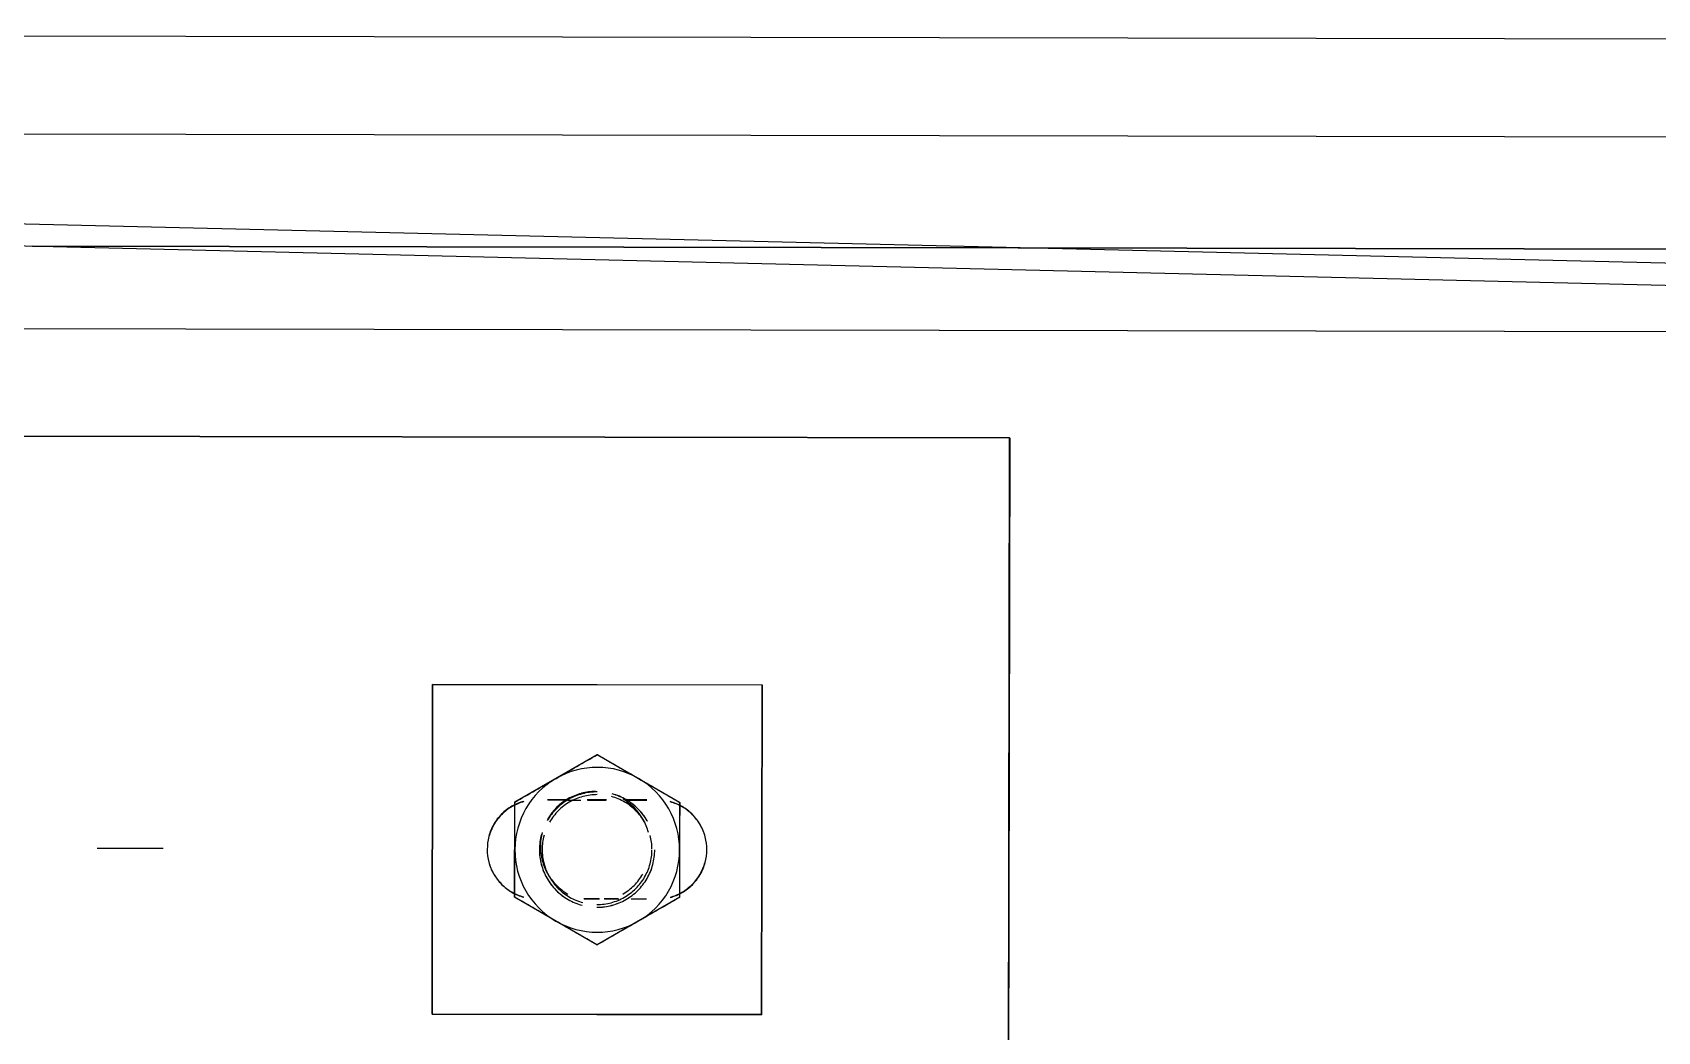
# Model space of a CAD drawing. Header units: metres. Extents: x -354 to -91, y 3 to 562.
# Drawn here: x -226.3418 to -226.0459, y 509.699 to 509.8808 of the extents above; entities that cross this region are included whole.
import ezdxf

# ---------------------------------------------------------------- set-up
doc = ezdxf.new("R2010")
doc.units = ezdxf.units.M
doc.layers.add('A-GENM', color=7, linetype='Continuous', lineweight=25)

# ---------------------------------------------------------------- blocks, each defined once
blk = doc.blocks.new('T2D Feature Wall Adaptive V6 - 1_320 Slope-67396016-DRG-2873034 - CONSTRUCTION SEQUENCE STAGE A8')
at = {"layer": 'A-GENM', "color": 253, "true_color": 0xa3a3a3}
for p, q in [((-0.21776, 0.89779), (-0.21781, 0.03717)), ((-0.2, 0.11701), (-0.2, 0.89779))]:
    blk.add_line(p, q, dxfattribs=at)
blk = doc.blocks.new('Adaptive point Fascia Panel Bracket - Type T04-68494781-DRG-2873034 - CONSTRUCTION SEQUENCE STAGE A8')
at = {"layer": 'A-GENM', "color": 253, "true_color": 0xa3a3a3}
for p, q in [((-1099.3163, 509.80706), (-1099.63629, 509.80763)), ((-1099.31627, 509.80701), (-1099.63627, 509.80758)), ((-1099.31659, 509.6435), (-1099.3163, 509.80701)), ((-1099.31627, 509.80701), (-1099.31656, 509.6435)), ((-1099.3163, 509.80706), (-1099.31627, 509.80701)), ((-1099.42145, 509.7022), (-1099.42135, 509.76219)), ((-1099.42134, 509.76219), (-1099.42145, 509.70219)), ((-1099.42135, 509.7622), (-1099.42134, 509.76219)), ((-1099.42134, 509.7622), (-1099.36135, 509.76209)), ((-1099.36134, 509.76208), (-1099.42134, 509.76219)), ((-1099.36135, 509.76208), (-1099.36145, 509.70209)), ((-1099.36145, 509.70208), (-1099.36134, 509.76208)), ((-1099.36135, 509.76209), (-1099.36134, 509.76208)), ((-1099.40638, 509.74082), (-1099.39136, 509.74945)), ((-1099.39136, 509.74945), (-1099.37638, 509.74077)), ((-1099.39136, 509.74945), (-1099.39134, 509.74942)), ((-1099.40641, 509.7235), (-1099.40638, 509.74082)), ((-1099.40638, 509.74082), (-1099.40636, 509.74079)), ((-1099.39663, 509.7412), (-1099.40044, 509.74121)), ((-1099.40039, 509.74116), (-1099.39674, 509.74115)), ((-1099.39674, 509.74115), (-1099.39434, 509.74115)), ((-1099.38971, 509.74119), (-1099.39319, 509.7412)), ((-1099.39312, 509.74115), (-1099.38973, 509.74114)), ((-1099.38232, 509.74118), (-1099.38613, 509.74118)), ((-1099.38602, 509.74113), (-1099.38237, 509.74113)), ((-1099.37638, 509.74077), (-1099.37641, 509.72345)), ((-1099.37638, 509.74077), (-1099.37636, 509.74073)), ((-1099.38268, 509.73704), (-1099.383, 509.73761)), ((-1099.47043, 509.73233), (-1099.48243, 509.73235)), ((-1099.40043, 509.72779), (-1099.40011, 509.72722)), ((-1099.39143, 509.71481), (-1099.40641, 509.7235)), ((-1099.40639, 509.72347), (-1099.40641, 509.7235)), ((-1099.39102, 509.72314), (-1099.39379, 509.72315)), ((-1099.39377, 509.7232), (-1099.39098, 509.72319)), ((-1099.37641, 509.72345), (-1099.39143, 509.71481)), ((-1099.38764, 509.72314), (-1099.3901, 509.72314)), ((-1099.39003, 509.72319), (-1099.38746, 509.72319)), ((-1099.38242, 509.72313), (-1099.38521, 509.72313)), ((-1099.38519, 509.72318), (-1099.38247, 509.72318)), ((-1099.37641, 509.72345), (-1099.37639, 509.72341)), ((-1099.39143, 509.71481), (-1099.39141, 509.71478)), ((-1099.36145, 509.70209), (-1099.42145, 509.7022)), ((-1099.42145, 509.70219), (-1099.42145, 509.7022)), ((-1099.42145, 509.70219), (-1099.36145, 509.70208)), ((-1099.36145, 509.70209), (-1099.36145, 509.70208))]:
    blk.add_line(p, q, dxfattribs=at)
for centre, major_axis, start_param, end_param in [((-1099.39137, 509.73209), (0.01307, 0.00736), 0.532198, 1.579396), ((-1099.39137, 509.73209), (0.01307, 0.00736), 1.579394, 2.626592), ((-1099.39137, 509.73209), (0.01307, 0.00736), 5.768186, 6.815383), ((-1099.40243, 509.73221), (0.00784, 0.00442), 1.317596, 1.579396), ((-1099.4024, 509.73216), (0.00784, 0.00442), 1.317593, 1.579393), ((-1099.39172, 509.7327), (0.00871, 0.00491), 1.579393, 2.102992), ((-1099.3914, 509.73214), (0.00915, 0.00516), 1.579394, 1.841193), ((-1099.3914, 509.73213), (0.00915, 0.00516), 1.579394, 1.841194), ((-1099.3914, 509.73213), (0.00871, 0.00491), 1.579395, 1.841195), ((-1099.39172, 509.7327), (0.00871, 0.00491), 1.317593, 1.579392), ((-1099.3914, 509.73214), (0.00915, 0.00516), 1.317595, 1.578848), ((-1099.3914, 509.73213), (0.00915, 0.00516), 1.317597, 1.579397), ((-1099.3914, 509.73213), (0.00871, 0.00491), 1.317597, 1.579397), ((-1099.39172, 509.7327), (0.00871, 0.00491), 1.055796, 1.311097), ((-1099.3914, 509.73214), (0.00915, 0.00516), 1.055794, 1.317084), ((-1099.3914, 509.73213), (0.00915, 0.00516), 1.055797, 1.317596), ((-1099.3914, 509.73213), (0.00871, 0.00491), 1.055798, 1.317598), ((-1099.3914, 509.73213), (0.00871, 0.00491), 0.532198, 0.790815), ((-1099.3914, 509.73214), (0.00915, 0.00516), 0.532198, 0.790239), ((-1099.3914, 509.73213), (0.00915, 0.00516), 0.532196, 0.790964), ((-1099.39172, 509.7327), (0.00871, 0.00491), 0, 0.532198), ((-1099.3914, 509.73213), (0.00871, 0.00491), 0.270398, 0.532197), ((-1099.3914, 509.73214), (0.00915, 0.00516), 0.270395, 0.532195), ((-1099.3914, 509.73213), (0.00915, 0.00516), 0.270397, 0.532197), ((-1099.38043, 509.73217), (0.00784, 0.00442), 0.532196, 0.793995), ((-1099.3804, 509.73212), (0.00784, 0.00442), 0.532197, 0.793996), ((-1099.40243, 509.73221), (0.00784, 0.00442), 1.841194, 2.102994), ((-1099.4024, 509.73216), (0.00784, 0.00442), 1.841194, 2.102993), ((-1099.40243, 509.73221), (0.00784, 0.00442), 1.579397, 1.841196), ((-1099.4024, 509.73216), (0.00784, 0.00442), 1.579394, 1.841194), ((-1099.3914, 509.73214), (0.00915, 0.00516), 1.841191, 2.102991), ((-1099.3914, 509.73213), (0.00915, 0.00516), 1.841195, 2.102995), ((-1099.3914, 509.73213), (0.00871, 0.00491), 1.841196, 2.102995), ((-1099.3914, 509.73213), (0.00871, 0.00491), 0.008598, 0.270397), ((-1099.3914, 509.73214), (0.00915, 0.00516), 0.008599, 0.270398), ((-1099.3914, 509.73213), (0.00915, 0.00516), 0.0086, 0.270399), ((-1099.39172, 509.7327), (0.00871, 0.00491), 6.029986, 6.283187), ((-1099.3914, 509.73213), (0.00871, 0.00491), 0.000001, 0.008599), ((-1099.3914, 509.73214), (0.00915, 0.00516), 0.000001, 0.0086), ((-1099.3914, 509.73213), (0.00915, 0.00516), 6.283184, 6.291783), ((-1099.38043, 509.73217), (0.00784, 0.00442), 0.2704, 0.532199), ((-1099.3804, 509.73212), (0.00784, 0.00442), 0.270396, 0.532196), ((-1099.38043, 509.73217), (0.00784, 0.00442), 0.0086, 0.270399), ((-1099.3804, 509.73212), (0.00784, 0.00442), 0.0086, 0.270399), ((-1099.4024, 509.73216), (0.00784, 0.00442), 2.364792, 2.626591), ((-1099.40243, 509.73221), (0.00784, 0.00442), 2.102996, 2.364796), ((-1099.4024, 509.73216), (0.00784, 0.00442), 2.102996, 2.364795), ((-1099.3914, 509.73214), (0.00915, 0.00516), 2.365697, 2.626592), ((-1099.3914, 509.73213), (0.00915, 0.00516), 2.364795, 2.626595), ((-1099.39172, 509.7327), (0.00871, 0.00491), 2.371726, 2.626593), ((-1099.3914, 509.73213), (0.00871, 0.00491), 2.364795, 2.626594), ((-1099.3914, 509.73213), (0.00871, 0.00491), 5.782628, 6.029985), ((-1099.38043, 509.73217), (0.00784, 0.00442), 6.283183, 6.291782), ((-1099.3804, 509.73212), (0.00784, 0.00442), 6.283185, 6.291784), ((-1099.38043, 509.73217), (0.00784, 0.00442), 6.029983, 6.283183), ((-1099.3804, 509.73212), (0.00784, 0.00442), 6.029985, 6.283185), ((-1099.3804, 509.73212), (0.00784, 0.00442), 5.768185, 6.029984), ((-1099.4024, 509.73216), (0.00784, 0.00442), 2.626592, 2.888391), ((-1099.39137, 509.73209), (0.01307, 0.00736), 2.626592, 3.673789), ((-1099.3914, 509.73214), (0.00915, 0.00516), 2.627495, 2.888391), ((-1099.3914, 509.73213), (0.00915, 0.00516), 2.626594, 2.888394), ((-1099.39172, 509.7327), (0.00871, 0.00491), 2.626591, 2.888391), ((-1099.3914, 509.73213), (0.00871, 0.00491), 2.626595, 2.888394), ((-1099.39137, 509.73209), (0.01307, 0.00736), 4.720988, 5.768186), ((-1099.3914, 509.73213), (0.00871, 0.00491), 5.506385, 5.768184), ((-1099.3914, 509.73214), (0.00915, 0.00516), 5.506388, 5.767283), ((-1099.3914, 509.73213), (0.00915, 0.00516), 5.506385, 5.768184), ((-1099.3804, 509.73212), (0.00784, 0.00442), 5.506386, 5.768185), ((-1099.40243, 509.73221), (0.00784, 0.00442), 2.888393, 3.141594), ((-1099.4024, 509.73216), (0.00784, 0.00442), 2.888392, 3.141592), ((-1099.3914, 509.73214), (0.00915, 0.00516), 2.889359, 3.141592), ((-1099.3914, 509.73213), (0.00915, 0.00516), 2.888394, 3.141595), ((-1099.39172, 509.7327), (0.00871, 0.00491), 2.888392, 3.141592), ((-1099.3914, 509.73213), (0.00871, 0.00491), 2.888392, 3.141593), ((-1099.3914, 509.73213), (0.00871, 0.00491), 5.244585, 5.506385), ((-1099.3914, 509.73214), (0.00915, 0.00516), 5.244587, 5.505415), ((-1099.3914, 509.73213), (0.00915, 0.00516), 5.244587, 5.506386), ((-1099.38043, 509.73217), (0.00784, 0.00442), 5.244585, 5.506384), ((-1099.3804, 509.73212), (0.00784, 0.00442), 5.244587, 5.506386), ((-1099.40243, 509.73221), (0.00784, 0.00442), 3.141596, 3.150194), ((-1099.4024, 509.73216), (0.00784, 0.00442), 3.141591, 3.150189), ((-1099.40243, 509.73221), (0.00784, 0.00442), 3.150192, 3.411992), ((-1099.4024, 509.73216), (0.00784, 0.00442), 3.15019, 3.41199), ((-1099.40243, 509.73221), (0.00784, 0.00442), 3.411993, 3.673792), ((-1099.4024, 509.73216), (0.00784, 0.00442), 3.411991, 3.673791), ((-1099.3914, 509.73214), (0.00915, 0.00516), 3.141593, 3.411991), ((-1099.3914, 509.73213), (0.00915, 0.00516), 3.141595, 3.150194), ((-1099.3914, 509.73213), (0.00915, 0.00516), 3.15019, 3.41199), ((-1099.39172, 509.7327), (0.00871, 0.00491), 3.141591, 3.15019), ((-1099.39172, 509.7327), (0.00871, 0.00491), 3.150191, 3.41199), ((-1099.3914, 509.73213), (0.00871, 0.00491), 3.141594, 3.150193), ((-1099.3914, 509.73213), (0.00871, 0.00491), 3.150191, 3.41199), ((-1099.39172, 509.7327), (0.00871, 0.00491), 3.41199, 3.673789), ((-1099.39172, 509.7327), (0.00871, 0.00491), 4.720989, 4.982788), ((-1099.39172, 509.7327), (0.00871, 0.00491), 4.982788, 5.244587), ((-1099.3914, 509.73213), (0.00871, 0.00491), 4.982786, 5.244585), ((-1099.3914, 509.73214), (0.00915, 0.00516), 4.982787, 5.244587), ((-1099.3914, 509.73213), (0.00915, 0.00516), 4.982786, 5.244585), ((-1099.38043, 509.73217), (0.00784, 0.00442), 4.720989, 4.982789), ((-1099.3804, 509.73212), (0.00784, 0.00442), 4.720989, 4.982788), ((-1099.38043, 509.73217), (0.00784, 0.00442), 4.982787, 5.244586), ((-1099.3804, 509.73212), (0.00784, 0.00442), 4.982787, 5.244587), ((-1099.40243, 509.73221), (0.00784, 0.00442), 3.673791, 3.93559), ((-1099.4024, 509.73216), (0.00784, 0.00442), 3.673792, 3.935591), ((-1099.3914, 509.73214), (0.00915, 0.00516), 3.411991, 3.67379), ((-1099.3914, 509.73213), (0.00915, 0.00516), 3.411991, 3.67379), ((-1099.3914, 509.73213), (0.00871, 0.00491), 3.411991, 3.67379), ((-1099.3914, 509.73214), (0.00915, 0.00516), 3.674338, 3.93559), ((-1099.3914, 509.73213), (0.00915, 0.00516), 3.673792, 3.935591), ((-1099.3914, 509.73213), (0.00871, 0.00491), 3.67379, 3.935589), ((-1099.3914, 509.73213), (0.00871, 0.00491), 4.197388, 4.459187), ((-1099.3914, 509.73213), (0.00871, 0.00491), 4.459186, 4.720985), ((-1099.3914, 509.73214), (0.00915, 0.00516), 4.459735, 4.720988), ((-1099.3914, 509.73213), (0.00915, 0.00516), 4.459188, 4.720987), ((-1099.3914, 509.73213), (0.00871, 0.00491), 4.720986, 4.982785), ((-1099.3914, 509.73214), (0.00915, 0.00516), 4.720988, 4.982788), ((-1099.3914, 509.73213), (0.00915, 0.00516), 4.720988, 4.982787), ((-1099.38043, 509.73217), (0.00784, 0.00442), 4.459187, 4.720987), ((-1099.3804, 509.73212), (0.00784, 0.00442), 4.459187, 4.720987), ((-1099.3914, 509.73214), (0.00915, 0.00516), 4.197899, 4.459189), ((-1099.3914, 509.73213), (0.00915, 0.00516), 4.197389, 4.459189), ((-1099.39137, 509.73209), (0.01307, 0.00736), 3.673789, 4.720986)]:
    blk.add_ellipse(centre, major_axis=major_axis, ratio=0.999994, start_param=start_param, end_param=end_param, dxfattribs=at)
for points in [[(-1099.39885, 509.7451), (-1099.39759, 509.74582), (-1099.39508, 509.74727), (-1099.39259, 509.7487), (-1099.39134, 509.74942)], [(-1099.39134, 509.74942), (-1099.3901, 509.7487), (-1099.38761, 509.74725), (-1099.38511, 509.7458), (-1099.38385, 509.74507)], [(-1099.40262, 509.74293), (-1099.40137, 509.74365), (-1099.40011, 509.74437), (-1099.39885, 509.7451)], [(-1099.38385, 509.74507), (-1099.38259, 509.74434), (-1099.38009, 509.74289), (-1099.3776, 509.74145), (-1099.37636, 509.74073)], [(-1099.40637, 509.73212), (-1099.40637, 509.73358), (-1099.40637, 509.73647), (-1099.40636, 509.73935), (-1099.40636, 509.74079)], [(-1099.40636, 509.74079), (-1099.40512, 509.7415), (-1099.40387, 509.74221), (-1099.40262, 509.74293)], [(-1099.37636, 509.74073), (-1099.37636, 509.7393), (-1099.37637, 509.73642), (-1099.37637, 509.73352), (-1099.37637, 509.73207)], [(-1099.40638, 509.72778), (-1099.40638, 509.72922), (-1099.40638, 509.73067), (-1099.40637, 509.73212)], [(-1099.37637, 509.73207), (-1099.37638, 509.73061), (-1099.37638, 509.72772), (-1099.37639, 509.72484), (-1099.37639, 509.72341)], [(-1099.40639, 509.72347), (-1099.40639, 509.7249), (-1099.40638, 509.72633), (-1099.40638, 509.72778)], [(-1099.3989, 509.71912), (-1099.40015, 509.71985), (-1099.40266, 509.7213), (-1099.40515, 509.72275), (-1099.40639, 509.72347)], [(-1099.37639, 509.72341), (-1099.37763, 509.7227), (-1099.38012, 509.72126), (-1099.38264, 509.71982), (-1099.3839, 509.71909)], [(-1099.39514, 509.71694), (-1099.39639, 509.71766), (-1099.39764, 509.71839), (-1099.3989, 509.71912)], [(-1099.39141, 509.71478), (-1099.39265, 509.7155), (-1099.39389, 509.71622), (-1099.39514, 509.71694)], [(-1099.3839, 509.71909), (-1099.38516, 509.71837), (-1099.38767, 509.71692), (-1099.39016, 509.71549), (-1099.39141, 509.71478)]]:
    blk.add_open_spline(points, degree=3, dxfattribs=at)
blk = doc.blocks.new('Barrier-Precast-MPB-03-B - Typical-63995089-DRG-2873034 - CONSTRUCTION SEQUENCE STAGE A8')
at = {"layer": 'A-GENM', "color": 253, "true_color": 0xa3a3a3}
for p, q in [((-0.57967, 2.39122), (-0.57965, 1.75091)), ((-0.57965, 1.75091), (-0.57967, 2.39122)), ((-0.56463, 1.28196), (-0.56467, 2.2518)), ((-0.56464, 1.28196), (-0.56467, 2.25155)), ((-0.57965, 1.75091), (-0.57964, 1.57145)), ((-0.57964, 1.57145), (-0.57965, 1.75091))]:
    blk.add_line(p, q, dxfattribs=at)
blk = doc.blocks.new('SCR_SW_2 - SCR_SW_2-66993693-DRG-2873034 - CONSTRUCTION SEQUENCE STAGE A8')
at = {"layer": 'A-GENM', "color": 253, "true_color": 0xa3a3a3}
for p, q in [((1.18227, 0.32618), (0.07541, 0.35058)), ((0.00236, 0.34823), (1.18227, 0.32222))]:
    blk.add_line(p, q, dxfattribs=at)
blk = doc.blocks.new('T2DPAA-T2D-C3S-RS-M3D-100334_rvt-1-DRG-2873034 - CONSTRUCTION SEQUENCE STAGE A8')
at = {"layer": 'A-GENM', "color": 253, "lineweight": 25, "true_color": 0xa3a3a3}
for name, p, rotation in [('T2D Feature Wall Adaptive V6 - 1_320 Slope-67396016-DRG-2873034 - CONSTRUCTION SEQUENCE STAGE A8', (-1099.90083, 509.6631), 269.8981467655947), ('SCR_SW_2 - SCR_SW_2-66993693-DRG-2873034 - CONSTRUCTION SEQUENCE STAGE A8', (-1099.85952, 509.50237), 359.8981271850844), ('Barrier-Precast-MPB-03-B - Typical-63995089-DRG-2873034 - CONSTRUCTION SEQUENCE STAGE A8', (-1101.0667, 509.26517), 269.8962782569156)]:
    blk.add_blockref(name, p, dxfattribs=dict(at, rotation=rotation))
blk.add_blockref('Adaptive point Fascia Panel Bracket - Type T04-68494781-DRG-2873034 - CONSTRUCTION SEQUENCE STAGE A8', (0, 0), dxfattribs=at)

msp = doc.modelspace()

# ---------------------------------------------------------------- block references
at = {"lineweight": 5}
msp.add_blockref('T2DPAA-T2D-C3S-RS-M3D-100334_rvt-1-DRG-2873034 - CONSTRUCTION SEQUENCE STAGE A8', (873.15239, 0), dxfattribs=at)

doc.saveas('drawing.dxf')
